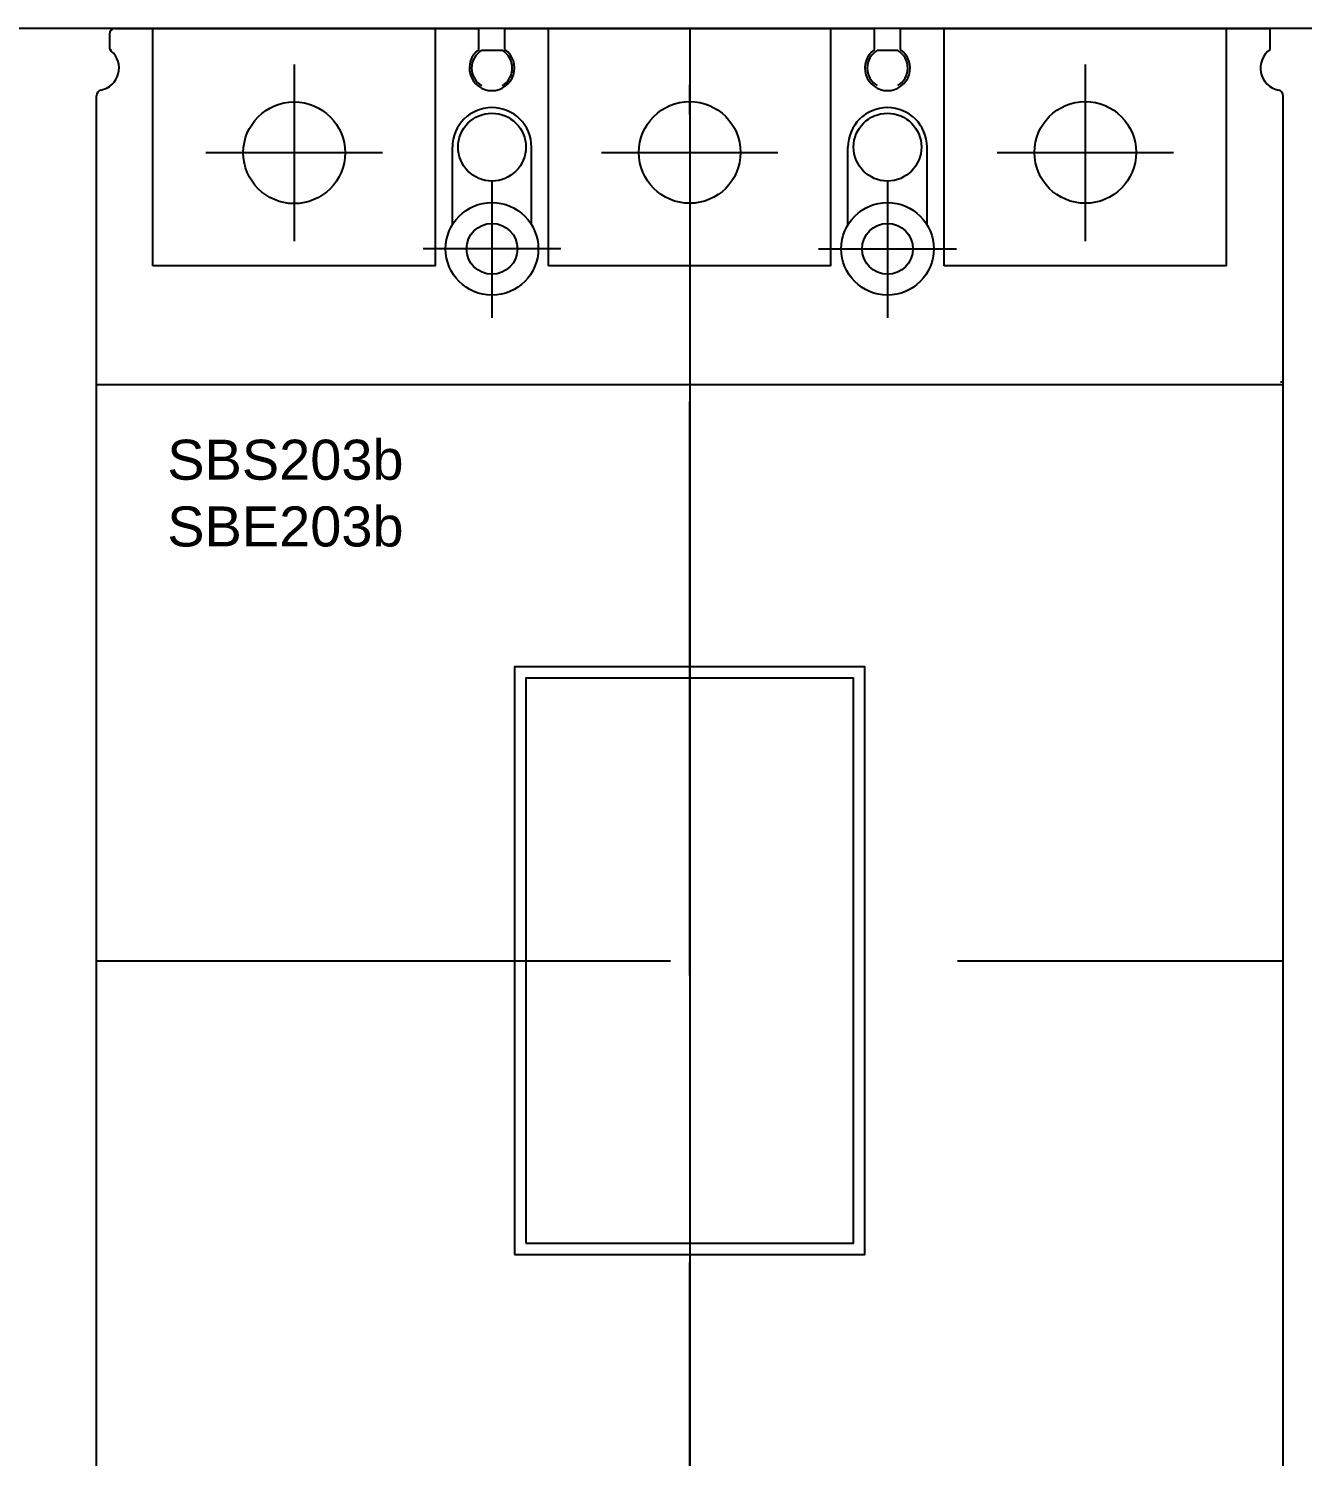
# Model space of a CAD drawing. Header units: millimetres. Extents: x 0 to 4783, y 0 to 3382.
# Drawn here: x 2510.2 to 2622.9, y 2274.7 to 2401.1 of the extents above; entities that cross this region are included whole.
import ezdxf

# ---------------------------------------------------------------- set-up
doc = ezdxf.new("R2010")
doc.units = ezdxf.units.MM
doc.linetypes.add('HIDDEN', pattern=[9.525, 6.35, -3.175])
doc.layers.add('DI', color=2, linetype='Continuous')
doc.styles.add('tung dollar 82', font='arial.ttf', dxfattribs={"height": 82})

# ---------------------------------------------------------------- blocks, each defined once
blk = doc.blocks.new('ERHR HERY Ẻ H YRE Ẻ')
at = {"color": 1}
for p, q in [((159215.02, 59458.74), (159215.02, 59479.74)), ((159240.02, 59458.74), (159240.02, 59479.74)), ((159250.02, 59458.74), (159250.02, 59479.74)), ((159275.02, 59458.74), (159275.02, 59479.74)), ((159285.02, 59458.74), (159285.02, 59479.74)), ((159310.02, 59458.74), (159310.02, 59479.74)), ((159240.02, 59458.74), (159215.02, 59458.74)), ((159275.02, 59458.74), (159250.02, 59458.74)), ((159310.02, 59458.74), (159285.02, 59458.74))]:
    blk.add_line(p, q, dxfattribs=at)
at = {"color": 3}
blk.add_line((159262.52, 59479.74), (159262.52, 59314.74), dxfattribs=at)
at = {"color": 3, "linetype": 'HIDDEN', "lineweight": -2, "ltscale": 8}
for p, q in [((159262.52, 59319.74), (159262.52, 59474.74)), ((159210.02, 59397.24), (159315.02, 59397.24))]:
    blk.add_line(p, q, dxfattribs=at)
at = {"color": 3}
for points in [[(159247.02, 59371.24), (159278.02, 59371.24), (159278.02, 59423.24), (159247.02, 59423.24)], [(159248.02, 59372.24), (159277.02, 59372.24), (159277.02, 59422.24), (159248.02, 59422.24)]]:
    blk.add_lwpolyline(points, close=True, dxfattribs=at)
at = {"color": 1}
for centre in [(159227.52, 59468.74), (159262.52, 59468.77), (159297.52, 59468.77)]:
    blk.add_circle(centre, 4.5, dxfattribs=at)
at = {"layer": 'DI', "ltscale": 15}
for p, q in [((159211.17, 59479.24), (159211.17, 59478.11)), ((159211.67, 59479.74), (159243.87, 59479.74)), ((159243.87, 59477.87), (159243.87, 59479.74)), ((159246.17, 59477.87), (159246.17, 59479.74)), ((159246.17, 59479.74), (159278.87, 59479.74)), ((159278.87, 59477.87), (159278.87, 59479.74)), ((159281.17, 59477.87), (159281.17, 59479.74)), ((159281.17, 59479.74), (159313.87, 59479.74)), ((159313.87, 59477.87), (159313.87, 59479.74)), ((159245.92, 59477.79), (159244.12, 59477.79)), ((159280.92, 59477.79), (159279.12, 59477.79)), ((159227.52, 59476.55), (159227.52, 59460.93)), ((159262.52, 59476.58), (159262.52, 59460.96)), ((159297.52, 59476.55), (159297.52, 59460.93)), ((159210.02, 59448.26), (159210.02, 59473.79)), ((159315.02, 59448.26), (159315.02, 59473.79)), ((159235.33, 59468.74), (159219.71, 59468.74)), ((159241.52, 59462.37), (159241.52, 59469.24)), ((159248.52, 59462.37), (159248.52, 59469.24)), ((159270.33, 59468.74), (159254.71, 59468.74)), ((159276.52, 59462.37), (159276.52, 59469.24)), ((159283.52, 59462.37), (159283.52, 59469.24)), ((159305.33, 59468.74), (159289.71, 59468.74)), ((159245.02, 59466.24), (159245.02, 59454.14)), ((159280.02, 59466.24), (159280.02, 59454.14)), ((159251.12, 59460.24), (159238.92, 59460.24)), ((159273.92, 59460.24), (159286.12, 59460.24)), ((159210.02, 59320.69), (159210.02, 59448.24)), ((159210.02, 59448.24), (159315.02, 59448.24)), ((159315.02, 59320.69), (159315.02, 59448.24))]:
    blk.add_line(p, q, dxfattribs=at)
for centre, radius in [((159245.02, 59469.24), 3), ((159280.02, 59469.24), 3), ((159245.02, 59460.24), 4.1), ((159280.02, 59460.24), 4.1), ((159245.02, 59460.24), 2.25), ((159280.02, 59460.24), 2.25)]:
    blk.add_circle(centre, radius, dxfattribs=at)
for centre, radius, start, end in [((159211.67, 59479.24), 0.5, 90, 180), ((159210.02, 59476.24), 2, 281.537, 48.7001), ((159211.67, 59478.11), 0.5, 180, 228.7001), ((159245.02, 59476.24), 2, 125.0996, 54.9004), ((159245.02, 59476.24), 1.8, 120, 240), ((159245.02, 59476.24), 1.8, 300, 60), ((159280.02, 59476.24), 2, 125.0996, 54.9004), ((159280.02, 59476.24), 1.8, 120, 240), ((159280.02, 59476.24), 1.8, 300, 60), ((159315.02, 59476.24), 2, 125.0996, 258.463), ((159210.52, 59473.79), 0.5, 101.537, 180), ((159314.52, 59473.79), 0.5, 0, 78.463), ((159245.02, 59469.24), 3.5, 0, 180), ((159280.02, 59469.24), 3.5, 0, 180)]:
    blk.add_arc(centre, radius, start, end, dxfattribs=at)
for points, knots in [([(159211.27, 59477.91), (159211.27, 59477.89), (159211.28, 59477.84), (159211.29, 59477.8), (159211.31, 59477.77)], [0, 0, 0, 0, 0.0515533, 0.1429271, 0.1429271, 0.1429271, 0.1429271]), ([(159315.01, 59448.37), (159315, 59448.39), (159314.94, 59448.44), (159314.86, 59448.44), (159314.8, 59448.44)], [0, 0, 0, 0, 0.0655312, 0.2330235, 0.2330235, 0.2330235, 0.2330235])]:
    blk.add_open_spline(points, degree=3, knots=knots, dxfattribs=at)
for points in [[(159211.31, 59477.77), (159211.32, 59477.76), (159211.33, 59477.75), (159211.34, 59477.74)], [(159315.02, 59448.34), (159315.02, 59448.35), (159315.02, 59448.36), (159315.01, 59448.37)]]:
    blk.add_open_spline(points, degree=3, dxfattribs=at)
at = {"linetype": 'ByBlock', "lineweight": -2, "insert": (159216.29, 59443.35), "char_height": 3.5424, "width": 28.6982, "attachment_point": 1, "style": 'tung dollar 82'}
blk.add_mtext('{\\fArial Baltic|b0|i0|c186|p34;SBS}2{\\fArial Baltic|b0|i0|c186|p34;03b \\PSBE}2{\\fArial Baltic|b0|i0|c186|p34;03b }', dxfattribs=at)

msp = doc.modelspace()

# ---------------------------------------------------------------- linework, layer by layer
at = {"color": 8}
msp.add_lwpolyline([(2318.22, 2236.1), (2819.22, 2236.1), (2819.22, 2401.1), (2318.22, 2401.1)], close=True, dxfattribs=at)

# ---------------------------------------------------------------- block references
at = {"linetype": 'ByBlock', "lineweight": -2}
msp.add_blockref('ERHR HERY Ẻ H YRE Ẻ', (-156693.8, -57078.63), dxfattribs=at)

doc.saveas('drawing.dxf')
